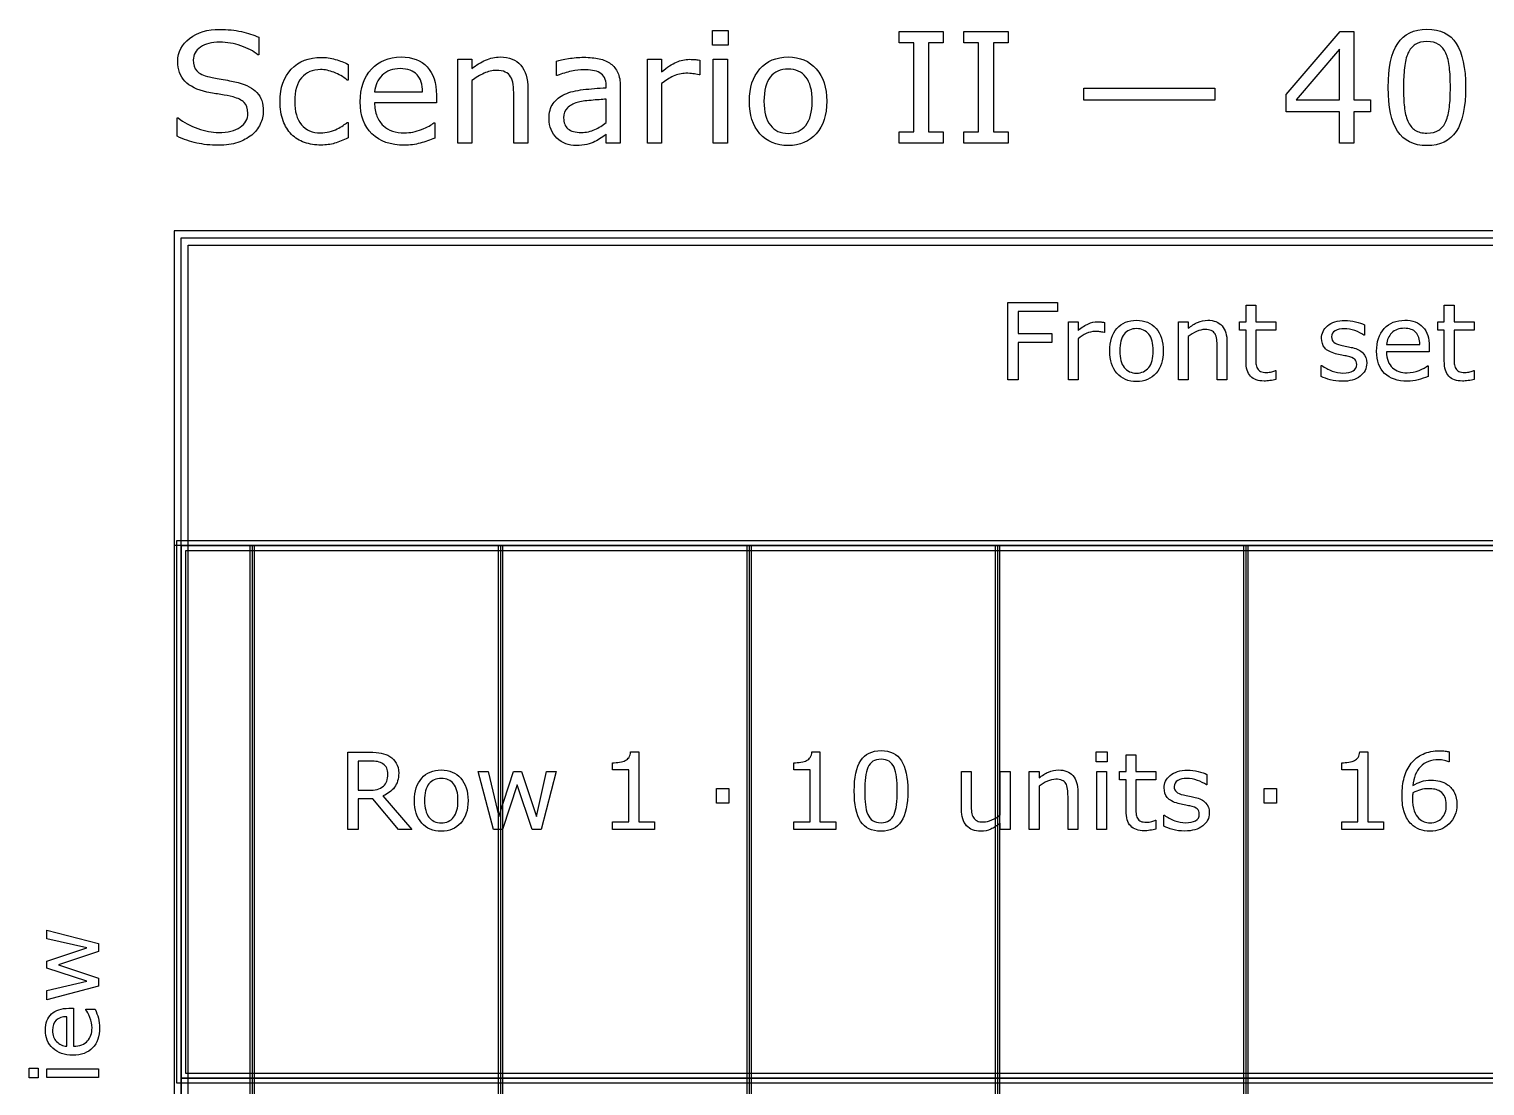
# Model space of a CAD drawing. Extents: x -13 to 750, y 12 to 2314.
# Drawn here: x 31.1 to 154.2, y 1646.2 to 1735.5 of the extents above; entities that cross this region are included whole.
import ezdxf

# ---------------------------------------------------------------- set-up
doc = ezdxf.new("R2010")
doc.units = 0
doc.layers.get('0').update_dxf_attribs({"linetype": 'CONTINUOUS'})

msp = doc.modelspace()

# ---------------------------------------------------------------- linework, layer by layer
at = {"color": 7}
for points in [[(90.244629, 1734.16734), (88.898926, 1734.16734), (88.898926, 1735.40514), (90.244629, 1735.40514)], [(108.41797, 1725.89), (104.68555, 1725.89), (104.68555, 1726.85484), (105.92334, 1726.85484), (105.92334, 1734.37682), (104.68555, 1734.37682), (104.68555, 1735.34166), (108.41797, 1735.34166), (108.41797, 1734.37682), (107.18018, 1734.37682), (107.18018, 1726.85484), (108.41797, 1726.85484)], [(113.88965, 1725.89), (110.15723, 1725.89), (110.15723, 1726.85484), (111.39502, 1726.85484), (111.39502, 1734.37682), (110.15723, 1734.37682), (110.15723, 1735.34166), (113.88965, 1735.34166), (113.88965, 1734.37682), (112.65186, 1734.37682), (112.65186, 1726.85484), (113.88965, 1726.85484)], [(144.53613, 1728.54967), (143.1333, 1728.54967), (143.1333, 1725.89), (141.91455, 1725.89), (141.91455, 1728.54967), (137.38867, 1728.54967), (137.38867, 1730.00963), (141.96533, 1735.34166), (143.1333, 1735.34166), (143.1333, 1729.56529), (144.53613, 1729.56529)], [(90.168457, 1725.89), (88.975098, 1725.89), (88.975098, 1732.98033), (90.168457, 1732.98033)], [(141.91455, 1729.56529), (141.91455, 1733.83092), (138.25195, 1729.56529)], [(131.3584, 1729.52086), (120.30078, 1729.52086), (120.30078, 1730.53648), (131.3584, 1730.53648)], [(152.57227, 1730.619), (152.57227, 1730.619)], [(97.341309, 1729.43199), (97.341309, 1729.43199)], [(98.572754, 1729.43199), (98.572754, 1729.43199)], [(50.939941, 1728.58775), (50.939941, 1728.58775)], [(150.90278, 1727.73717), (150.90278, 1727.73717)], [(79.929687, 1727.63563), (79.929687, 1727.63563)], [(43.400391, 1718.48961), (43.400391, 1266.2904), (268.59961, 1266.2904), (268.59961, 1718.48961)], [(44, 1717.89), (268, 1717.89), (268, 1691.89), (44, 1691.89)], [(44.599609, 1717.29039), (267.40039, 1717.29039), (267.40039, 1267.4896), (44.599609, 1267.4896)], [(118.06421, 1711.66002), (114.75513, 1711.66002), (114.75513, 1709.81432), (117.59839, 1709.81432), (117.59839, 1709.04088), (114.75513, 1709.04088), (114.75513, 1705.89), (113.88501, 1705.89), (113.88501, 1712.43346), (118.06421, 1712.43346)], [(126.16333, 1708.34215), (126.16333, 1708.34215)], [(127.01587, 1708.34215), (127.01587, 1708.34215)], [(144.20719, 1707.30499), (144.20719, 1707.30499)], [(43.599609, 1692.29039), (43.599609, 1646.48961), (268.40039, 1646.48961), (268.40039, 1692.29039)], [(43.400391, 1691.89), (43.400391, 1433.89), (44.599609, 1433.89), (44.599609, 1691.89)], [(44, 1691.89), (268, 1691.89), (268, 1646.89), (44, 1646.89)], [(44.400391, 1691.48961), (267.59961, 1691.48961), (267.59961, 1647.29039), (44.400391, 1647.29039)], [(49.800781, 1691.89), (49.800781, 1433.89), (50.199219, 1433.89), (50.199219, 1691.89)], [(70.800781, 1691.89), (70.800781, 1433.89), (71.199219, 1433.89), (71.199219, 1691.89)], [(91.800781, 1691.89), (91.800781, 1433.89), (92.199219, 1433.89), (92.199219, 1691.89)], [(112.80078, 1691.89), (112.80078, 1433.89), (113.19922, 1433.89), (113.19922, 1691.89)], [(133.80078, 1691.89), (133.80078, 1433.89), (134.19922, 1433.89), (134.19922, 1691.89)], [(122.26758, 1673.62047), (121.33594, 1673.62047), (121.33594, 1674.4774), (122.26758, 1674.4774)], [(61.473633, 1672.5921), (61.473633, 1672.5921)], [(75.703125, 1672.79869), (74.424316, 1667.89), (73.659668, 1667.89), (72.398437, 1671.67369), (71.145996, 1667.89), (70.385742, 1667.89), (69.09375, 1672.79869), (69.955078, 1672.79869), (70.855957, 1668.99742), (72.082031, 1672.79869), (72.763184, 1672.79869), (74.02002, 1668.99742), (74.872559, 1672.79869)], [(122.21484, 1667.89), (121.38867, 1667.89), (121.38867, 1672.79869), (122.21484, 1672.79869)], [(90.292969, 1670.13561), (89.242676, 1670.13561), (89.242676, 1671.37926), (90.292969, 1671.37926)], [(105.41895, 1671.16393), (105.41895, 1671.16393)], [(136.59814, 1670.13556), (135.54785, 1670.13556), (135.54785, 1671.37921), (136.59814, 1671.37921)], [(67.397461, 1670.34215), (67.397461, 1670.34215)], [(68.25, 1670.34215), (68.25, 1670.34215)], [(151.82963, 1670.01251), (151.82963, 1670.01251)], [(104.26317, 1669.16881), (104.26317, 1669.16881)], [(130.90283, 1669.30499), (130.90283, 1669.30499)], [(32.63672, 1659.397812), (37, 1658.261094), (37, 1657.581406), (33.63672, 1656.460312), (37, 1655.347031), (37, 1654.67125), (32.63672, 1653.522812), (32.63672, 1654.288437), (36.01562, 1655.089219), (32.63672, 1656.179062), (32.63672, 1656.784531), (36.01562, 1657.901719), (32.63672, 1658.659531)], [(31.90625, 1647.737656), (31.90625, 1646.909531), (31.14453, 1646.909531), (31.14453, 1647.737656)], [(37, 1647.690781), (37, 1646.956406), (32.63672, 1646.956406), (32.63672, 1647.690781)], [(44, 1646.89), (268, 1646.89), (268, 1620.89), (44, 1620.89)]]:
    msp.add_lwpolyline(points, close=True, dxfattribs=at)
for points in [[(50.559085, 1734.85289), (50.559085, 1733.36754), (50.470215, 1733.36754)], [(68.573729, 1731.18395), (68.573729, 1725.89), (67.38037, 1725.89), (67.38037, 1732.98033), (68.573729, 1732.98033), (68.573729, 1732.19322)], [(75.784668, 1731.61561), (75.721188, 1731.61561), (75.721188, 1732.82801)], [(84.607906, 1730.92368), (84.607906, 1725.89), (83.414547, 1725.89), (83.414547, 1732.98033), (84.607906, 1732.98033), (84.607906, 1731.93297)], [(87.838863, 1732.90423), (87.838867, 1731.67906)], [(58.106445, 1732.55504), (58.106445, 1731.22838), (58.042965, 1731.22838)], [(87.838867, 1731.67906), (87.775387, 1731.67906)], [(60.347168, 1730.22545), (64.409668, 1730.22545)], [(73.309081, 1730.49205), (73.309082, 1725.89)], [(79.929687, 1730.57457), (79.929687, 1730.75865)], [(81.116696, 1730.70154), (81.116699, 1725.89)], [(65.571289, 1729.31139), (60.347168, 1729.31139)], [(65.571292, 1729.95885), (65.571289, 1729.31139)], [(73.309082, 1725.89), (72.115723, 1725.89), (72.115723, 1729.92711)], [(79.929687, 1727.63561), (79.929687, 1729.60973)], [(43.652832, 1726.47398), (43.652832, 1728.0482), (43.741702, 1728.0482)], [(58.042965, 1727.64829), (58.106445, 1727.64829), (58.106445, 1726.33434)], [(65.368164, 1727.62291), (65.431644, 1727.62291), (65.431644, 1726.32164)], [(81.116699, 1725.89), (79.929687, 1725.89), (79.929687, 1726.64537)], [(134.00757, 1707.494), (134.00757, 1710.10436), (133.44946, 1710.10436), (133.44946, 1710.79869), (134.00757, 1710.79869), (134.00757, 1712.20934), (134.83374, 1712.20934), (134.83374, 1710.79869), (136.53882, 1710.79869), (136.53882, 1710.10436), (134.83374, 1710.10436), (134.83374, 1707.86754)], [(150.76831, 1707.494), (150.76831, 1710.10436), (150.21021, 1710.10436), (150.21021, 1710.79869), (150.76831, 1710.79869), (150.76831, 1712.20934), (151.59448, 1712.20934), (151.59448, 1710.79869), (153.29956, 1710.79869), (153.29956, 1710.10436), (151.59448, 1710.10436), (151.59448, 1707.86754)], [(119.81767, 1709.37486), (119.81767, 1705.89), (118.9915, 1705.89), (118.9915, 1710.79869), (119.81767, 1710.79869), (119.81767, 1710.07359)], [(122.05448, 1710.74599), (122.05444, 1709.89781)], [(129.1208, 1709.55506), (129.1208, 1705.89), (128.29463, 1705.89), (128.29463, 1710.79869), (129.1208, 1710.79869), (129.1208, 1710.25377)], [(144.01388, 1710.54817), (144.01388, 1709.66487), (143.96988, 1709.66487)], [(122.05444, 1709.89781), (122.01054, 1709.89781)], [(132.39917, 1705.89), (131.573, 1705.89), (131.573, 1708.68492)], [(132.39912, 1709.07604), (132.39917, 1705.89)], [(145.88159, 1708.89141), (148.69409, 1708.89141)], [(149.49829, 1708.2586), (145.88159, 1708.2586)], [(149.49825, 1708.70684), (149.49829, 1708.2586)], [(140.37085, 1706.18438), (140.37085, 1707.11163), (140.41475, 1707.11163)], [(149.35767, 1707.08966), (149.40157, 1707.08966), (149.40157, 1706.18878)], [(136.49489, 1706.67659), (136.53879, 1706.67659), (136.53882, 1705.9339)], [(153.25564, 1706.67659), (153.29954, 1706.67659), (153.29956, 1705.9339)], [(44, 1691.89), (44, 1433.89)], [(50, 1691.89), (50, 1433.89)], [(71, 1691.89), (71, 1433.89)], [(92, 1691.89), (92, 1433.89)], [(113, 1691.89), (113, 1433.89)], [(134, 1691.89), (134, 1433.89)], [(63.508301, 1667.89), (62.378906, 1667.89), (60.19043, 1670.49156), (58.964355, 1670.49156), (58.964355, 1667.89), (58.094238, 1667.89), (58.094238, 1674.43346), (59.926758, 1674.43346)], [(59.988281, 1673.68635), (58.964355, 1673.68635), (58.964355, 1671.21662), (59.843262, 1671.21662)], [(81.991699, 1674.45539), (82.672852, 1674.45539), (82.672852, 1668.55793), (84.008789, 1668.55793), (84.008789, 1667.89)], [(97.31543, 1674.45539), (97.996582, 1674.45539), (97.996582, 1668.55793), (99.33252, 1668.55793), (99.33252, 1667.89)], [(123.86719, 1669.494), (123.86719, 1672.10436), (123.30908, 1672.10436), (123.30908, 1672.79869), (123.86719, 1672.79869), (123.86719, 1674.20934), (124.69336, 1674.20934), (124.69336, 1672.79869), (126.39844, 1672.79869), (126.39844, 1672.10436), (124.69336, 1672.10436), (124.69336, 1669.86754)], [(143.62061, 1674.45539), (144.30176, 1674.45539), (144.30176, 1668.55793), (145.6377, 1668.55793), (145.6377, 1667.89)], [(151.19238, 1674.4554), (151.19238, 1673.61604), (151.14848, 1673.61604)], [(84.008789, 1667.89), (80.466797, 1667.89), (80.466797, 1668.55797), (81.829102, 1668.55797), (81.829102, 1672.94371), (80.466797, 1672.94371), (80.466797, 1673.54137)], [(99.33252, 1667.89), (95.790527, 1667.89), (95.790527, 1668.55797), (97.152832, 1668.55797), (97.152832, 1672.94371), (95.790527, 1672.94371), (95.790527, 1673.54137)], [(109.9541, 1669.61266), (109.9541, 1672.79869), (110.78027, 1672.79869), (110.78027, 1670.00377)], [(113.23246, 1669.13364), (113.23246, 1672.79868), (114.05863, 1672.79868), (114.05859, 1667.89)], [(116.51069, 1671.55506), (116.51069, 1667.89), (115.68452, 1667.89), (115.68452, 1672.79869), (116.51069, 1672.79869), (116.51069, 1672.25377)], [(130.70943, 1672.54817), (130.70943, 1671.66487), (130.66553, 1671.66487)], [(145.6377, 1667.89), (142.0957, 1667.89), (142.0957, 1668.55797), (143.45801, 1668.55797), (143.45801, 1672.94371), (142.0957, 1672.94371), (142.0957, 1673.54137)], [(61.047363, 1670.75084), (63.508301, 1667.89)], [(119.78906, 1667.89), (118.96289, 1667.89), (118.96289, 1670.68492)], [(119.78901, 1671.07604), (119.78906, 1667.89)], [(150.93788, 1669.97729), (150.9375, 1669.97736)], [(126.35451, 1668.67659), (126.39841, 1668.67659), (126.39844, 1667.9339)], [(127.06641, 1668.18438), (127.06641, 1669.11163), (127.11031, 1669.11163)], [(114.05859, 1667.89), (113.23242, 1667.89), (113.23242, 1668.43492)], [(34.49604, 1652.796248), (34.89453, 1652.79625)], [(34.89453, 1652.79625), (34.89453, 1649.581406)], [(35.93354, 1652.67125), (35.93354, 1652.71031), (36.73432, 1652.71031)], [(34.33203, 1649.581406), (34.33203, 1652.081406)]]:
    msp.add_lwpolyline(points, dxfattribs=at)
for points in [[(44.712894, 1734.75133), (45.381513, 1735.259143), (46.229983, 1735.51305), (47.258304, 1735.51305)], [(47.258304, 1735.51305), (47.922692, 1735.51305), (48.532067, 1735.449573), (49.086429, 1735.32262)], [(49.086429, 1735.32262), (49.640791, 1735.195667), (50.131676, 1735.03909), (50.559085, 1734.85289)], [(146.82764, 1734.32604), (147.356607, 1735.130073), (148.1818, 1735.53209), (149.30322, 1735.53209)], [(149.30322, 1735.53209), (150.437333, 1735.53209), (151.264647, 1735.123723), (151.78516, 1734.30699)], [(43.709964, 1732.80895), (43.709964, 1733.60029), (44.044274, 1734.24775), (44.712894, 1734.75133)], [(45.626953, 1734.00865), (45.220703, 1733.729357), (45.017578, 1733.369657), (45.017578, 1732.92955)], [(47.251953, 1734.4276), (46.579102, 1734.4276), (46.037435, 1734.28795), (45.626953, 1734.00865)], [(49.04834, 1734.12291), (48.464355, 1734.326037), (47.86556, 1734.4276), (47.251953, 1734.4276)], [(50.470215, 1733.36754), (50.110514, 1733.672227), (49.636556, 1733.924017), (49.04834, 1734.12291)], [(146.03418, 1730.60631), (146.03418, 1732.286323), (146.298667, 1733.526233), (146.82764, 1734.32604)], [(148.31299, 1734.23717), (148.05485, 1734.07213), (147.84961, 1733.822453), (147.69727, 1733.48814)], [(149.30322, 1734.48473), (148.905433, 1734.48473), (148.575357, 1734.40221), (148.31299, 1734.23717)], [(150.28711, 1734.23717), (150.033203, 1734.40221), (149.70524, 1734.48473), (149.30322, 1734.48473)], [(150.89648, 1733.50084), (150.748373, 1733.826687), (150.54525, 1734.07213), (150.28711, 1734.23717)], [(151.78516, 1734.30699), (152.3099, 1733.49449), (152.57227, 1732.26516), (152.57227, 1730.619)], [(44.312991, 1731.12682), (43.910973, 1731.55846), (43.709964, 1732.11917), (43.709964, 1732.80895)], [(45.017578, 1732.92955), (45.017578, 1732.535997), (45.119141, 1732.227077), (45.322266, 1732.00279)], [(53.307617, 1732.15514), (53.946614, 1732.815293), (54.788737, 1733.14537), (55.833984, 1733.14537)], [(55.833984, 1733.14537), (56.240234, 1733.14537), (56.638021, 1733.08824), (57.027344, 1732.97398)], [(57.027344, 1732.97398), (57.420899, 1732.859727), (57.780599, 1732.72008), (58.106445, 1732.55504)], [(60.080569, 1732.15514), (60.715335, 1732.836453), (61.548994, 1733.17711), (62.581546, 1733.17711)], [(62.581546, 1733.17711), (63.537926, 1733.17711), (64.274254, 1732.897813), (64.79053, 1732.33922)], [(68.573729, 1732.19322), (68.946125, 1732.50214), (69.331216, 1732.743353), (69.729003, 1732.91686)], [(69.729003, 1732.91686), (70.12679, 1733.09036), (70.535156, 1733.17711), (70.954101, 1733.17711)], [(70.954101, 1733.17711), (71.720051, 1733.17711), (72.304035, 1732.946477), (72.706054, 1732.48521)], [(75.721188, 1732.82801), (75.953935, 1732.891477), (76.290361, 1732.9613), (76.730466, 1733.03748)], [(76.730466, 1733.03748), (77.17057, 1733.113653), (77.604326, 1733.15174), (78.031735, 1733.15174)], [(78.031735, 1733.15174), (78.531084, 1733.15174), (78.964841, 1733.109423), (79.333005, 1733.02479)], [(79.333005, 1733.02479), (79.705401, 1732.944383), (80.027016, 1732.804733), (80.297849, 1732.60584)], [(84.607906, 1731.93297), (85.081865, 1732.31383), (85.498694, 1732.582547), (85.858394, 1732.73912)], [(85.858394, 1732.73912), (86.222327, 1732.899927), (86.592607, 1732.98033), (86.969234, 1732.98033)], [(86.969234, 1732.98033), (87.176591, 1732.98033), (87.326819, 1732.973997), (87.419918, 1732.96133)], [(87.419918, 1732.96133), (87.513017, 1732.952863), (87.652665, 1732.93383), (87.838863, 1732.90423)], [(92.910645, 1732.16783), (93.503092, 1732.840683), (94.300781, 1733.17711), (95.303711, 1733.17711)], [(95.303711, 1733.17711), (96.298177, 1733.17711), (97.091634, 1732.840683), (97.684082, 1732.16783)], [(147.69727, 1733.48814), (147.55339, 1733.174993), (147.453943, 1732.76663), (147.39893, 1732.26305)], [(151.20117, 1732.29479), (151.15037, 1732.768743), (151.048807, 1733.17076), (150.89648, 1733.50084)], [(45.322266, 1732.00279), (45.525391, 1731.77851), (45.882975, 1731.607123), (46.39502, 1731.48863)], [(46.39502, 1731.48863), (46.665853, 1731.429363), (47.050944, 1731.357423), (47.550293, 1731.27281)], [(52.355469, 1729.42564), (52.355469, 1730.585147), (52.672852, 1731.49498), (53.307617, 1732.15514)], [(54.177242, 1731.42516), (53.787919, 1730.97236), (53.593258, 1730.305853), (53.593258, 1729.42564)], [(55.783199, 1732.1107), (55.106116, 1732.1107), (54.570797, 1731.882187), (54.177242, 1731.42516)], [(56.913082, 1731.88219), (56.527991, 1732.03453), (56.151363, 1732.1107), (55.783199, 1732.1107)], [(58.042965, 1731.22838), (57.679032, 1731.511907), (57.302405, 1731.729843), (56.913082, 1731.88219)], [(59.134769, 1729.39391), (59.134769, 1730.55341), (59.450036, 1731.47382), (60.080569, 1732.15514)], [(60.988281, 1731.62828), (60.611654, 1731.251653), (60.397949, 1730.784043), (60.347168, 1730.22545)], [(62.518066, 1732.19322), (61.879069, 1732.19322), (61.36914, 1732.004907), (60.988281, 1731.62828)], [(63.933594, 1731.67906), (63.624675, 1732.021833), (63.152832, 1732.19322), (62.518066, 1732.19322)], [(64.409668, 1730.22545), (64.405468, 1730.85175), (64.246777, 1731.336287), (63.933594, 1731.67906)], [(64.79053, 1732.33922), (65.311038, 1731.780627), (65.571292, 1730.98717), (65.571292, 1729.95885)], [(69.595702, 1731.79967), (69.240233, 1731.638863), (68.899576, 1731.433623), (68.573729, 1731.18395)], [(70.617675, 1732.04088), (70.291828, 1732.04088), (69.951171, 1731.960477), (69.595702, 1731.79967)], [(71.392089, 1731.90758), (71.193196, 1731.996447), (70.935058, 1732.04088), (70.617675, 1732.04088)], [(71.84912, 1731.51402), (71.743326, 1731.69176), (71.590982, 1731.822947), (71.392089, 1731.90758)], [(72.058593, 1730.84117), (72.020506, 1731.12893), (71.950682, 1731.353213), (71.84912, 1731.51402)], [(72.706054, 1732.48521), (73.108072, 1732.02395), (73.309081, 1731.359563), (73.309081, 1730.49205)], [(76.978027, 1731.97107), (76.592936, 1731.89067), (76.19515, 1731.772183), (75.784668, 1731.61561)], [(78.025391, 1732.09803), (77.71224, 1732.09803), (77.363118, 1732.05571), (76.978027, 1731.97107)], [(78.768066, 1732.04723), (78.531087, 1732.081097), (78.283529, 1732.09803), (78.025391, 1732.09803)], [(79.377441, 1731.85045), (79.20817, 1731.947783), (79.005045, 1732.013377), (78.768066, 1732.04723)], [(79.783691, 1731.4315), (79.690592, 1731.60924), (79.555176, 1731.74889), (79.377441, 1731.85045)], [(79.929687, 1730.75865), (79.929687, 1731.029483), (79.881022, 1731.253767), (79.783691, 1731.4315)], [(80.297849, 1732.60584), (80.56445, 1732.41118), (80.767575, 1732.15939), (80.907224, 1731.85047)], [(80.907224, 1731.85047), (81.046872, 1731.54155), (81.116696, 1731.158573), (81.116696, 1730.70154)], [(85.598141, 1731.5521), (85.255367, 1731.391293), (84.925289, 1731.18182), (84.607906, 1730.92368)], [(86.664547, 1731.79966), (86.296383, 1731.79966), (85.940914, 1731.71714), (85.598141, 1731.5521)], [(87.254879, 1731.76796), (87.08984, 1731.789093), (86.893062, 1731.79966), (86.664547, 1731.79966)], [(87.775387, 1731.67906), (87.597652, 1731.721393), (87.42415, 1731.751027), (87.254879, 1731.76796)], [(92.02832, 1729.43199), (92.02832, 1730.587263), (92.322428, 1731.49921), (92.910645, 1732.16783)], [(93.792969, 1731.47594), (93.4375, 1731.0316), (93.259766, 1730.350283), (93.259766, 1729.43199)], [(95.303711, 1732.14879), (94.65625, 1732.14879), (94.15267, 1731.924507), (93.792969, 1731.47594)], [(96.801758, 1731.47594), (96.442057, 1731.924507), (95.942708, 1732.14879), (95.303711, 1732.14879)], [(97.341309, 1729.43199), (97.341309, 1730.350283), (97.161459, 1731.0316), (96.801758, 1731.47594)], [(97.684082, 1732.16783), (98.27653, 1731.49921), (98.572754, 1730.587263), (98.572754, 1729.43199)], [(147.39893, 1732.26305), (147.34813, 1731.75947), (147.32273, 1731.207223), (147.32273, 1730.60631)], [(151.28367, 1730.619), (151.28367, 1731.262233), (151.25617, 1731.82083), (151.20117, 1732.29479)], [(46.179202, 1730.2191), (45.341311, 1730.396833), (44.719241, 1730.699407), (44.312991, 1731.12682)], [(47.353519, 1730.00963), (46.985355, 1730.06463), (46.593916, 1730.134453), (46.179202, 1730.2191)], [(47.550293, 1731.27281), (48.049642, 1731.188177), (48.472819, 1731.101427), (48.819824, 1731.01256)], [(48.819824, 1731.01256), (49.522298, 1730.82636), (50.051269, 1730.544947), (50.406738, 1730.16832)], [(50.406738, 1730.16832), (50.762207, 1729.791693), (50.939941, 1729.264837), (50.939941, 1728.58775)], [(72.115723, 1729.92711), (72.115723, 1730.252957), (72.09668, 1730.557643), (72.058593, 1730.84117)], [(76.425781, 1730.03502), (76.857422, 1730.225447), (77.375814, 1730.354517), (77.980957, 1730.42223)], [(77.980957, 1730.42223), (78.5861, 1730.489937), (79.235677, 1730.540717), (79.929687, 1730.57457)], [(146.81494, 1726.89928), (146.294433, 1727.703313), (146.03418, 1728.93899), (146.03418, 1730.60631)], [(147.32273, 1730.60631), (147.32273, 1729.94615), (147.345997, 1729.393903), (147.39253, 1728.94957)], [(151.20117, 1728.94322), (151.25617, 1729.408713), (151.28367, 1729.967307), (151.28367, 1730.619)], [(152.57227, 1730.619), (152.57227, 1728.92206), (152.305667, 1727.675803), (151.77246, 1726.88023)], [(48.388187, 1729.80016), (48.070804, 1729.884793), (47.725914, 1729.954617), (47.353519, 1730.00963)], [(49.321292, 1729.33678), (49.118167, 1729.535673), (48.807132, 1729.690133), (48.388187, 1729.80016)], [(49.632327, 1728.41002), (49.632327, 1728.828967), (49.528649, 1729.137887), (49.321292, 1729.33678)], [(52.609375, 1727.7943), (52.440104, 1728.259793), (52.355469, 1728.803573), (52.355469, 1729.42564)], [(53.593258, 1729.42564), (53.593258, 1728.570827), (53.783688, 1727.912787), (54.164547, 1727.45152)], [(60.125003, 1726.67711), (59.464847, 1727.31611), (59.134769, 1728.22171), (59.134769, 1729.39391)], [(60.347168, 1729.31139), (60.347168, 1728.875517), (60.41276, 1728.494657), (60.543945, 1728.16881)], [(75.092773, 1727.94664), (75.092773, 1728.484073), (75.207031, 1728.91783), (75.435547, 1729.24791)], [(75.435547, 1729.24791), (75.668294, 1729.582223), (75.998372, 1729.844593), (76.425781, 1730.03502)], [(77.473145, 1729.33045), (77.130371, 1729.233117), (76.85319, 1729.080773), (76.641602, 1728.87342)], [(78.641113, 1729.51453), (78.150228, 1729.472197), (77.760905, 1729.410837), (77.473145, 1729.33045)], [(79.929687, 1729.60973), (79.565755, 1729.588597), (79.13623, 1729.556863), (78.641113, 1729.51453)], [(92.910645, 1726.69615), (92.322428, 1727.36477), (92.02832, 1728.276717), (92.02832, 1729.43199)], [(93.259766, 1729.43199), (93.259766, 1728.543317), (93.439616, 1727.86835), (93.799316, 1727.40709)], [(96.79541, 1727.40074), (97.159343, 1727.857773), (97.341309, 1728.534857), (97.341309, 1729.43199)], [(98.572754, 1729.43199), (98.572754, 1728.276717), (98.27653, 1727.36477), (97.684082, 1726.69615)], [(147.39253, 1728.94957), (147.439063, 1728.505237), (147.53851, 1728.10745), (147.69087, 1727.75621)], [(150.90283, 1727.73717), (151.050943, 1728.079943), (151.15039, 1728.48196), (151.20117, 1728.94322)], [(43.741702, 1728.0482), (44.219892, 1727.650413), (44.772138, 1727.34361), (45.39844, 1727.12779)], [(48.978519, 1727.24205), (49.414391, 1727.534043), (49.632327, 1727.923367), (49.632327, 1728.41002)], [(50.939941, 1728.58775), (50.939941, 1728.21959), (50.85319, 1727.85566), (50.679687, 1727.49596)], [(53.32666, 1726.63902), (53.017741, 1726.943707), (52.778646, 1727.3288), (52.609375, 1727.7943)], [(60.543945, 1728.16881), (60.67513, 1727.847197), (60.854981, 1727.58271), (61.083496, 1727.37535)], [(75.759277, 1726.32799), (75.314941, 1726.751163), (75.092773, 1727.290713), (75.092773, 1727.94664)], [(76.641602, 1728.87342), (76.430013, 1728.670293), (76.324219, 1728.38888), (76.324219, 1728.02918)], [(76.324219, 1728.02918), (76.324219, 1727.622933), (76.44694, 1727.31613), (76.692383, 1727.10877)], [(147.69087, 1727.75621), (147.830517, 1727.42613), (148.027293, 1727.17434), (148.2812, 1727.00084)], [(150.29341, 1726.98814), (150.555777, 1727.15318), (150.7589, 1727.402857), (150.90278, 1727.73717)], [(45.30957, 1725.90904), (44.767903, 1726.035993), (44.215657, 1726.224307), (43.652832, 1726.47398)], [(45.39844, 1727.12779), (46.024743, 1726.91197), (46.612959, 1726.80406), (47.163089, 1726.80406)], [(47.163089, 1726.80406), (47.941735, 1726.80406), (48.546878, 1726.950057), (48.978519, 1727.24205)], [(49.962402, 1726.58189), (49.623861, 1726.311057), (49.22819, 1726.09947), (48.775391, 1725.94713)], [(50.679687, 1727.49596), (50.510416, 1727.13626), (50.271321, 1726.83157), (49.962402, 1726.58189)], [(54.424805, 1725.95348), (53.997396, 1726.10582), (53.631347, 1726.334333), (53.32666, 1726.63902)], [(54.164547, 1727.45152), (54.549638, 1726.994493), (55.089188, 1726.76598), (55.783199, 1726.76598)], [(55.783199, 1726.76598), (56.02441, 1726.76598), (56.269853, 1726.797713), (56.519527, 1726.86118)], [(56.519527, 1726.86118), (56.769202, 1726.924647), (56.993486, 1727.007167), (57.192379, 1727.10874)], [(57.192379, 1727.10874), (57.365882, 1727.197607), (57.528805, 1727.290707), (57.681148, 1727.38804)], [(57.681148, 1727.38804), (57.833492, 1727.4896), (57.954098, 1727.57635), (58.042965, 1727.64829)], [(62.879886, 1725.72496), (61.703453, 1725.72496), (60.785159, 1726.042343), (60.125003, 1726.67711)], [(61.083496, 1727.37535), (61.303548, 1727.172223), (61.563802, 1727.01988), (61.864258, 1726.91832)], [(61.864258, 1726.91832), (62.168945, 1726.81676), (62.503255, 1726.76598), (62.867187, 1726.76598)], [(62.867187, 1726.76598), (63.349609, 1726.76598), (63.834147, 1726.861193), (64.320801, 1727.05162)], [(64.320801, 1727.05162), (64.811686, 1727.24628), (65.160807, 1727.43671), (65.368164, 1727.62291)], [(76.692383, 1727.10877), (76.937826, 1726.905643), (77.312337, 1726.80408), (77.815918, 1726.80408)], [(77.815918, 1726.80408), (78.234863, 1726.80408), (78.617839, 1726.884483), (78.964844, 1727.04529)], [(78.964844, 1727.04529), (79.311849, 1727.21033), (79.633464, 1727.40711), (79.929687, 1727.63563)], [(79.929687, 1726.64537), (79.823893, 1726.57343), (79.680013, 1726.471867), (79.498047, 1726.34068)], [(95.303711, 1725.69322), (94.300781, 1725.69322), (93.503092, 1726.02753), (92.910645, 1726.69615)], [(93.799316, 1727.40709), (94.159017, 1726.950057), (94.660482, 1726.72154), (95.303711, 1726.72154)], [(95.303711, 1726.72154), (95.938476, 1726.72154), (96.435709, 1726.94794), (96.79541, 1727.40074)], [(97.684082, 1726.69615), (97.091634, 1726.02753), (96.298177, 1725.69322), (95.303711, 1725.69322)], [(149.30322, 1725.69322), (148.169107, 1725.69322), (147.33968, 1726.09524), (146.81494, 1726.89928)], [(148.2812, 1727.00084), (148.53934, 1726.82734), (148.879997, 1726.74059), (149.30317, 1726.74059)], [(149.30317, 1726.74059), (149.700957, 1726.74059), (150.031037, 1726.823107), (150.29341, 1726.98814)], [(151.77246, 1726.88023), (151.243487, 1726.08889), (150.420407, 1725.69322), (149.30322, 1725.69322)], [(47.150391, 1725.71861), (46.469076, 1725.71861), (45.855469, 1725.782087), (45.30957, 1725.90904)], [(48.775391, 1725.94713), (48.326823, 1725.794783), (47.785156, 1725.71861), (47.150391, 1725.71861)], [(55.833984, 1725.73131), (55.32194, 1725.73131), (54.852214, 1725.805367), (54.424805, 1725.95348)], [(56.970215, 1725.89), (56.614746, 1725.784207), (56.236003, 1725.73131), (55.833984, 1725.73131)], [(58.106445, 1726.33434), (57.708659, 1726.143907), (57.329916, 1725.995793), (56.970215, 1725.89)], [(64.200198, 1725.89635), (63.781253, 1725.78209), (63.341149, 1725.72496), (62.879886, 1725.72496)], [(65.431644, 1726.32164), (65.029625, 1726.152367), (64.619143, 1726.010603), (64.200198, 1725.89635)], [(77.384277, 1725.69322), (76.74528, 1725.69322), (76.203613, 1725.90481), (75.759277, 1726.32799)], [(78.291992, 1725.79479), (78.033854, 1725.727077), (77.731282, 1725.69322), (77.384277, 1725.69322)], [(78.977539, 1726.036), (78.778646, 1725.938667), (78.55013, 1725.858263), (78.291992, 1725.79479)], [(79.498047, 1726.34068), (79.320312, 1726.213727), (79.14681, 1726.112167), (78.977539, 1726.036)], [(119.81767, 1710.07359), (120.14579, 1710.337263), (120.434363, 1710.5233), (120.68339, 1710.6317)], [(120.68339, 1710.6317), (120.935343, 1710.743027), (121.19169, 1710.79869), (121.45243, 1710.79869)], [(121.45243, 1710.79869), (121.595983, 1710.79869), (121.699987, 1710.79429), (121.76444, 1710.78549)], [(121.76444, 1710.78549), (121.828907, 1710.77949), (121.925587, 1710.766323), (122.05448, 1710.74599)], [(123.09595, 1710.23619), (123.506103, 1710.70201), (124.05835, 1710.93492), (124.75269, 1710.93492)], [(124.75269, 1710.93492), (125.441163, 1710.93492), (125.990477, 1710.70201), (126.40063, 1710.23619)], [(129.1208, 1710.25377), (129.378613, 1710.467637), (129.645213, 1710.63463), (129.9206, 1710.75475)], [(129.9206, 1710.75475), (130.195993, 1710.874863), (130.47871, 1710.93492), (130.76875, 1710.93492)], [(130.76875, 1710.93492), (131.299023, 1710.93492), (131.70332, 1710.775253), (131.98164, 1710.45592)], [(140.51583, 1709.99007), (140.60079, 1710.168777), (140.72823, 1710.328443), (140.89815, 1710.46907)], [(140.89815, 1710.46907), (141.062217, 1710.606763), (141.270227, 1710.715163), (141.52218, 1710.79427)], [(141.52218, 1710.79427), (141.77706, 1710.876297), (142.06124, 1710.91731), (142.37472, 1710.91731)], [(142.37472, 1710.91731), (142.667687, 1710.91731), (142.963583, 1710.88069), (143.26241, 1710.80745)], [(143.26241, 1710.80745), (143.56417, 1710.737137), (143.81466, 1710.65071), (144.01388, 1710.54817)], [(145.69698, 1710.22735), (146.136433, 1710.69903), (146.713583, 1710.93487), (147.42843, 1710.93487)], [(147.42843, 1710.93487), (148.090537, 1710.93487), (148.6003, 1710.74151), (148.95772, 1710.35479)], [(120.50321, 1709.80992), (120.26591, 1709.698593), (120.037397, 1709.553573), (119.81767, 1709.37486)], [(121.2415, 1709.98131), (120.986613, 1709.98131), (120.740517, 1709.92418), (120.50321, 1709.80992)], [(121.65019, 1709.95931), (121.53593, 1709.973977), (121.3997, 1709.98131), (121.2415, 1709.98131)], [(122.01054, 1709.89781), (121.887493, 1709.927077), (121.767377, 1709.947577), (121.65019, 1709.95931)], [(122.48511, 1708.34215), (122.48511, 1709.141957), (122.688723, 1709.773303), (123.09595, 1710.23619)], [(123.70679, 1709.75719), (123.460697, 1709.44957), (123.33765, 1708.97789), (123.33765, 1708.34215)], [(124.75269, 1710.22301), (124.304443, 1710.22301), (123.95581, 1710.067737), (123.70679, 1709.75719)], [(125.78979, 1709.75719), (125.54077, 1710.067737), (125.19507, 1710.22301), (124.75269, 1710.22301)], [(126.16333, 1708.34215), (126.16333, 1708.97789), (126.038817, 1709.44957), (125.78979, 1709.75719)], [(126.40063, 1710.23619), (126.81079, 1709.773303), (127.01587, 1709.141957), (127.01587, 1708.34215)], [(129.82832, 1709.98133), (129.582227, 1709.870003), (129.346387, 1709.727913), (129.1208, 1709.55506)], [(130.53584, 1710.14832), (130.310253, 1710.14832), (130.074413, 1710.092657), (129.82832, 1709.98133)], [(131.07197, 1710.05602), (130.934277, 1710.117553), (130.755567, 1710.14832), (130.53584, 1710.14832)], [(131.38838, 1709.78355), (131.315133, 1709.906603), (131.209663, 1709.997427), (131.07197, 1710.05602)], [(131.5334, 1709.31773), (131.507067, 1709.51695), (131.458727, 1709.672223), (131.38838, 1709.78355)], [(131.573, 1708.68492), (131.573, 1708.910507), (131.5598, 1709.121443), (131.5334, 1709.31773)], [(131.98164, 1710.45592), (132.25996, 1710.13658), (132.39912, 1709.67662), (132.39912, 1709.07604)], [(140.39278, 1709.41878), (140.39278, 1709.620927), (140.433797, 1709.811357), (140.51583, 1709.99007)], [(140.66085, 1708.6014), (140.482137, 1708.824053), (140.39278, 1709.096513), (140.39278, 1709.41878)], [(141.54849, 1710.0428), (141.340483, 1709.928547), (141.23648, 1709.75716), (141.23648, 1709.52864)], [(141.23648, 1709.52864), (141.23648, 1709.326493), (141.29947, 1709.17415), (141.42545, 1709.07161)], [(142.31314, 1710.21858), (142.011387, 1710.21858), (141.756503, 1710.159987), (141.54849, 1710.0428)], [(143.20084, 1710.05599), (142.89908, 1710.164383), (142.60318, 1710.21858), (142.31314, 1710.21858)], [(143.96988, 1709.66487), (143.75894, 1709.820143), (143.502593, 1709.950517), (143.20084, 1710.05599)], [(145.0422, 1708.31573), (145.0422, 1709.118463), (145.26046, 1709.75567), (145.69698, 1710.22735)], [(146.32544, 1709.86261), (146.0647, 1709.601863), (145.91675, 1709.27813), (145.88159, 1708.89141)], [(147.38452, 1710.25372), (146.94214, 1710.25372), (146.589113, 1710.12335), (146.32544, 1709.86261)], [(148.3645, 1709.89776), (148.150633, 1710.135067), (147.823973, 1710.25372), (147.38452, 1710.25372)], [(148.69409, 1708.89141), (148.691423, 1709.32501), (148.58156, 1709.66046), (148.3645, 1709.89776)], [(148.95772, 1710.35479), (149.318073, 1709.968077), (149.49825, 1709.41876), (149.49825, 1708.70684)], [(123.09595, 1706.44811), (122.688723, 1706.910997), (122.48511, 1707.542343), (122.48511, 1708.34215)], [(123.33765, 1708.34215), (123.33765, 1707.726917), (123.46216, 1707.25963), (123.71118, 1706.94029)], [(125.7854, 1706.9359), (126.037353, 1707.252307), (126.16333, 1707.721057), (126.16333, 1708.34215)], [(127.01587, 1708.34215), (127.01587, 1707.542343), (126.81079, 1706.910997), (126.40063, 1706.44811)], [(141.57931, 1708.10042), (141.148643, 1708.21468), (140.84249, 1708.381673), (140.66085, 1708.6014)], [(141.42545, 1709.07161), (141.548497, 1708.96907), (141.747713, 1708.885573), (142.0231, 1708.82112)], [(142.09347, 1707.98616), (141.90597, 1708.021293), (141.734583, 1708.05938), (141.57931, 1708.10042)], [(142.0231, 1708.82112), (142.175447, 1708.785987), (142.34537, 1708.75083), (142.53287, 1708.71565)], [(142.53287, 1708.71565), (142.723297, 1708.680517), (142.8815, 1708.648283), (143.00748, 1708.61895)], [(143.00748, 1708.61895), (143.391267, 1708.531063), (143.687163, 1708.380187), (143.89517, 1708.16632)], [(143.89517, 1708.16632), (144.103183, 1707.94952), (144.20719, 1707.66241), (144.20719, 1707.30499)], [(145.72774, 1706.43487), (145.270713, 1706.877257), (145.0422, 1707.50421), (145.0422, 1708.31573)], [(145.88159, 1708.2586), (145.88159, 1707.956847), (145.927, 1707.693177), (146.01782, 1707.46759)], [(123.71118, 1706.94029), (123.960207, 1706.623883), (124.307377, 1706.46568), (124.75269, 1706.46568)], [(124.75269, 1706.46568), (125.192143, 1706.46568), (125.53638, 1706.62242), (125.7854, 1706.9359)], [(134.39868, 1706.19762), (134.13794, 1706.467147), (134.00757, 1706.899273), (134.00757, 1707.494)], [(134.83374, 1707.86754), (134.83374, 1707.609727), (134.839607, 1707.407577), (134.85134, 1707.26109)], [(134.85134, 1707.26109), (134.863073, 1707.117537), (134.90409, 1706.982773), (134.97439, 1706.8568)], [(134.97439, 1706.8568), (135.038857, 1706.739613), (135.126747, 1706.653187), (135.23806, 1706.59752)], [(140.41475, 1707.11163), (140.675497, 1706.915343), (140.965537, 1706.758603), (141.28487, 1706.64141)], [(142.55489, 1707.89386), (142.437703, 1707.920193), (142.283897, 1707.95096), (142.09347, 1707.98616)], [(143.19649, 1707.63897), (143.085163, 1707.738583), (142.871297, 1707.823547), (142.55489, 1707.89386)], [(143.05587, 1706.64581), (143.26095, 1706.762997), (143.36349, 1706.947567), (143.36349, 1707.19952)], [(143.36349, 1707.19952), (143.36349, 1707.39288), (143.307823, 1707.539363), (143.19649, 1707.63897)], [(144.20728, 1707.30499), (144.20728, 1706.85675), (144.021243, 1706.489073), (143.64917, 1706.20196)], [(146.01782, 1707.46759), (146.10864, 1707.24493), (146.233153, 1707.061823), (146.39136, 1706.91827)], [(146.39136, 1706.91827), (146.5437, 1706.777643), (146.723873, 1706.672173), (146.93188, 1706.60186)], [(148.63257, 1706.69415), (148.97241, 1706.828917), (149.21411, 1706.960753), (149.35767, 1707.08966)], [(151.15942, 1706.19762), (150.89868, 1706.467147), (150.76831, 1706.899273), (150.76831, 1707.494)], [(151.59448, 1707.86754), (151.59448, 1707.609727), (151.600347, 1707.407577), (151.61208, 1707.26109)], [(151.61208, 1707.26109), (151.623813, 1707.117537), (151.66483, 1706.982773), (151.73513, 1706.8568)], [(151.73513, 1706.8568), (151.799597, 1706.739613), (151.887487, 1706.653187), (151.9988, 1706.59752)], [(124.75269, 1705.75377), (124.05835, 1705.75377), (123.506103, 1705.985217), (123.09595, 1706.44811)], [(126.40063, 1706.44811), (125.990477, 1705.985217), (125.441163, 1705.75377), (124.75269, 1705.75377)], [(135.54126, 1705.79332), (135.04028, 1705.79332), (134.65942, 1705.928087), (134.39868, 1706.19762)], [(135.23806, 1706.59752), (135.352313, 1706.544787), (135.525163, 1706.51842), (135.75661, 1706.51842)], [(136.02905, 1705.83282), (135.84741, 1705.806487), (135.684813, 1705.79332), (135.54126, 1705.79332)], [(135.75661, 1706.51842), (135.891377, 1706.51842), (136.032003, 1706.537453), (136.17849, 1706.57552)], [(136.53882, 1705.9339), (136.383547, 1705.8929), (136.213623, 1705.859207), (136.02905, 1705.83282)], [(136.17849, 1706.57552), (136.32497, 1706.61652), (136.430437, 1706.65021), (136.49489, 1706.67659)], [(141.1311, 1705.89874), (140.829347, 1705.986633), (140.57593, 1706.081847), (140.37085, 1706.18438)], [(142.13306, 1705.7713), (141.769773, 1705.7713), (141.435787, 1705.81378), (141.1311, 1705.89874)], [(141.28487, 1706.64141), (141.60421, 1706.527157), (141.910363, 1706.47003), (142.20333, 1706.47003)], [(143.64917, 1706.20196), (143.28003, 1705.914853), (142.77466, 1705.7713), (142.13306, 1705.7713)], [(142.20333, 1706.47003), (142.56661, 1706.47003), (142.85079, 1706.528623), (143.05587, 1706.64581)], [(147.63497, 1705.77569), (146.820517, 1705.77569), (146.184773, 1705.995417), (145.72774, 1706.43487)], [(146.93188, 1706.60186), (147.14282, 1706.531553), (147.374267, 1706.4964), (147.62622, 1706.4964)], [(147.62622, 1706.4964), (147.960207, 1706.4964), (148.295657, 1706.562317), (148.63257, 1706.69415)], [(148.54903, 1705.89434), (148.25899, 1705.81524), (147.954303, 1705.77569), (147.63497, 1705.77569)], [(149.40157, 1706.18878), (149.12325, 1706.071593), (148.83907, 1705.973447), (148.54903, 1705.89434)], [(152.302, 1705.79332), (151.801027, 1705.79332), (151.420167, 1705.928087), (151.15942, 1706.19762)], [(151.9988, 1706.59752), (152.11306, 1706.544787), (152.28591, 1706.51842), (152.51735, 1706.51842)], [(152.78979, 1705.83282), (152.60815, 1705.806487), (152.445553, 1705.79332), (152.302, 1705.79332)], [(152.51735, 1706.51842), (152.652117, 1706.51842), (152.792743, 1706.537453), (152.93923, 1706.57552)], [(153.29956, 1705.9339), (153.144287, 1705.8929), (152.974363, 1705.859207), (152.78979, 1705.83282)], [(152.93923, 1706.57552), (153.085717, 1706.61652), (153.191187, 1706.65021), (153.25564, 1706.67659)], [(59.926758, 1674.43346), (60.322266, 1674.43346), (60.651856, 1674.407093), (60.915527, 1674.35436)], [(60.599121, 1673.63365), (60.42627, 1673.668783), (60.222656, 1673.68635), (59.988281, 1673.68635)], [(61.047363, 1673.45787), (60.921386, 1673.54283), (60.771972, 1673.601423), (60.599121, 1673.63365)], [(60.915527, 1674.35436), (61.179199, 1674.30456), (61.416504, 1674.213737), (61.627441, 1674.08189)], [(61.627441, 1674.08189), (61.864746, 1673.932477), (62.049316, 1673.743513), (62.181152, 1673.515)], [(80.466797, 1673.54137), (80.651367, 1673.54137), (80.849121, 1673.556003), (81.060059, 1673.58527)], [(81.060059, 1673.58527), (81.270996, 1673.61747), (81.430664, 1673.66288), (81.539062, 1673.7215)], [(81.539062, 1673.7215), (81.673828, 1673.794747), (81.779297, 1673.887033), (81.855469, 1673.99836)], [(81.855469, 1673.99836), (81.93457, 1674.11262), (81.97998, 1674.264963), (81.991699, 1674.45539)], [(95.790527, 1673.54137), (95.975098, 1673.54137), (96.172852, 1673.556003), (96.383789, 1673.58527)], [(96.383789, 1673.58527), (96.594726, 1673.61747), (96.754394, 1673.66288), (96.862793, 1673.7215)], [(96.862793, 1673.7215), (96.997558, 1673.794747), (97.103027, 1673.887033), (97.179199, 1673.99836)], [(97.179199, 1673.99836), (97.258301, 1674.11262), (97.303711, 1674.264963), (97.31543, 1674.45539)], [(100.89258, 1671.15514), (100.89258, 1672.318227), (101.075683, 1673.176623), (101.44189, 1673.73033)], [(101.44189, 1673.73033), (101.808103, 1674.28697), (102.379393, 1674.56529), (103.15576, 1674.56529)], [(102.47021, 1673.66881), (102.291503, 1673.55455), (102.149417, 1673.381697), (102.04395, 1673.15025)], [(103.15576, 1673.8402), (102.880373, 1673.8402), (102.651857, 1673.78307), (102.47021, 1673.66881)], [(103.15576, 1674.56529), (103.94092, 1674.56529), (104.513673, 1674.282577), (104.87402, 1673.71715)], [(103.83691, 1673.66881), (103.66113, 1673.78307), (103.43408, 1673.8402), (103.15576, 1673.8402)], [(104.25879, 1673.15904), (104.15625, 1673.384627), (104.015623, 1673.55455), (103.83691, 1673.66881)], [(104.87402, 1673.71715), (105.237307, 1673.15465), (105.41895, 1672.303577), (105.41895, 1671.16393)], [(142.0957, 1673.54137), (142.280273, 1673.54137), (142.478027, 1673.556003), (142.68896, 1673.58527)], [(142.68896, 1673.58527), (142.8999, 1673.61747), (143.05957, 1673.66288), (143.16797, 1673.7215)], [(143.16797, 1673.7215), (143.302737, 1673.794747), (143.408203, 1673.887033), (143.48437, 1673.99836)], [(143.48437, 1673.99836), (143.563477, 1674.11262), (143.60889, 1674.264963), (143.62061, 1674.45539)], [(147.97998, 1673.50182), (148.237793, 1673.832873), (148.570313, 1674.090683), (148.97754, 1674.27525)], [(150.26957, 1673.80059), (149.63969, 1673.80059), (149.13725, 1673.602837), (148.76225, 1673.20733)], [(148.97754, 1674.27525), (149.384767, 1674.46275), (149.859377, 1674.5565), (150.40137, 1674.5565)], [(150.77494, 1673.73909), (150.61088, 1673.78009), (150.442423, 1673.80059), (150.26957, 1673.80059)], [(150.40137, 1674.5565), (150.574217, 1674.5565), (150.719237, 1674.549167), (150.83643, 1674.5345)], [(151.14848, 1673.61604), (151.066447, 1673.659973), (150.941933, 1673.70099), (150.77494, 1673.73909)], [(150.83643, 1674.5345), (150.953617, 1674.519833), (151.072267, 1674.493467), (151.19238, 1674.4554)], [(61.372559, 1673.08873), (61.308106, 1673.235217), (61.199707, 1673.358263), (61.047363, 1673.45787)], [(61.473633, 1672.59215), (61.473633, 1672.77965), (61.439942, 1672.945177), (61.372559, 1673.08873)], [(61.376953, 1671.98126), (61.441406, 1672.142393), (61.473633, 1672.346007), (61.473633, 1672.5921)], [(62.383301, 1672.65367), (62.383301, 1672.18199), (62.264649, 1671.786483), (62.027344, 1671.46715)], [(62.181152, 1673.515), (62.315918, 1673.289413), (62.383301, 1673.002303), (62.383301, 1672.65367)], [(64.330078, 1672.23619), (64.740234, 1672.70201), (65.29248, 1672.93492), (65.986816, 1672.93492)], [(65.986816, 1672.93492), (66.675293, 1672.93492), (67.224609, 1672.70201), (67.634766, 1672.23619)], [(102.04395, 1673.15025), (101.944337, 1672.933457), (101.875487, 1672.650743), (101.8374, 1672.30211)], [(104.46973, 1672.32408), (104.434597, 1672.652207), (104.364283, 1672.930527), (104.25879, 1673.15904)], [(104.52683, 1671.16393), (104.52683, 1671.609237), (104.507797, 1671.995953), (104.46973, 1672.32408)], [(116.51069, 1672.25377), (116.768503, 1672.467637), (117.035107, 1672.63463), (117.3105, 1672.75475)], [(117.3105, 1672.75475), (117.585887, 1672.874863), (117.8686, 1672.93492), (118.15864, 1672.93492)], [(118.15864, 1672.93492), (118.688913, 1672.93492), (119.09321, 1672.775253), (119.37153, 1672.45592)], [(119.37153, 1672.45592), (119.64985, 1672.13658), (119.78901, 1671.67662), (119.78901, 1671.07604)], [(127.21139, 1671.99007), (127.29635, 1672.168777), (127.42379, 1672.328443), (127.59371, 1672.46907)], [(127.59371, 1672.46907), (127.75777, 1672.606763), (127.965777, 1672.715163), (128.21773, 1672.79427)], [(128.21773, 1672.79427), (128.472617, 1672.876297), (128.756797, 1672.91731), (129.07027, 1672.91731)], [(129.07027, 1672.91731), (129.363243, 1672.91731), (129.659143, 1672.88069), (129.95797, 1672.80745)], [(129.95797, 1672.80745), (130.259723, 1672.737137), (130.51021, 1672.65071), (130.70943, 1672.54817)], [(147.38232, 1672.3065), (147.5083, 1672.754747), (147.70752, 1673.153187), (147.97998, 1673.50182)], [(148.76225, 1673.20733), (148.38725, 1672.814757), (148.168987, 1672.28302), (148.10746, 1671.61212)], [(59.843262, 1671.21662), (60.118653, 1671.21662), (60.358887, 1671.240053), (60.563965, 1671.28692)], [(60.563965, 1671.28692), (60.769043, 1671.33672), (60.943359, 1671.42754), (61.086914, 1671.55938)], [(62.027344, 1671.46715), (61.790039, 1671.150743), (61.463379, 1670.911973), (61.047363, 1670.75084)], [(61.086914, 1671.55938), (61.21875, 1671.682427), (61.31543, 1671.823053), (61.376953, 1671.98126)], [(63.719238, 1670.34215), (63.719238, 1671.141957), (63.922851, 1671.773303), (64.330078, 1672.23619)], [(64.940918, 1671.75719), (64.694824, 1671.44957), (64.571777, 1670.97789), (64.571777, 1670.34215)], [(65.986816, 1672.22301), (65.538574, 1672.22301), (65.189941, 1672.067737), (64.940918, 1671.75719)], [(67.023926, 1671.75719), (66.774903, 1672.067737), (66.429199, 1672.22301), (65.986816, 1672.22301)], [(67.397461, 1670.34215), (67.397461, 1670.97789), (67.272949, 1671.44957), (67.023926, 1671.75719)], [(67.634766, 1672.23619), (68.044922, 1671.773303), (68.25, 1671.141957), (68.25, 1670.34215)], [(101.43311, 1668.58873), (101.072757, 1669.14537), (100.89258, 1670.00084), (100.89258, 1671.15514)], [(101.8374, 1672.30211), (101.802267, 1671.953477), (101.7847, 1671.571153), (101.7847, 1671.15514)], [(101.7847, 1671.15514), (101.7847, 1670.698107), (101.8008, 1670.31578), (101.833, 1670.00816)], [(104.46973, 1670.00377), (104.507797, 1670.326037), (104.52683, 1670.712757), (104.52683, 1671.16393)], [(105.41895, 1671.16393), (105.41895, 1669.989123), (105.234377, 1669.12633), (104.86523, 1668.57555)], [(117.21821, 1671.98133), (116.972117, 1671.870003), (116.736277, 1671.727913), (116.51069, 1671.55506)], [(117.92573, 1672.14832), (117.700143, 1672.14832), (117.464303, 1672.092657), (117.21821, 1671.98133)], [(118.46186, 1672.05602), (118.324167, 1672.117553), (118.145457, 1672.14832), (117.92573, 1672.14832)], [(118.77827, 1671.78355), (118.70503, 1671.906603), (118.59956, 1671.997427), (118.46186, 1672.05602)], [(118.92329, 1671.31773), (118.896957, 1671.51695), (118.848617, 1671.672223), (118.77827, 1671.78355)], [(118.96289, 1670.68492), (118.96289, 1670.910507), (118.94969, 1671.121443), (118.92329, 1671.31773)], [(127.08834, 1671.41878), (127.08834, 1671.620927), (127.129357, 1671.811357), (127.21139, 1671.99007)], [(127.35641, 1670.6014), (127.177697, 1670.824053), (127.08834, 1671.096513), (127.08834, 1671.41878)], [(128.24414, 1672.0428), (128.036133, 1671.928547), (127.93213, 1671.75716), (127.93213, 1671.52864)], [(127.93213, 1671.52864), (127.93213, 1671.326493), (127.995117, 1671.17415), (128.12109, 1671.07161)], [(129.00879, 1672.21858), (128.70703, 1672.21858), (128.452147, 1672.159987), (128.24414, 1672.0428)], [(129.89648, 1672.05599), (129.594727, 1672.164383), (129.29883, 1672.21858), (129.00879, 1672.21858)], [(130.66553, 1671.66487), (130.45459, 1671.820143), (130.19824, 1671.950517), (129.89648, 1672.05599)], [(147.19775, 1670.76402), (147.19775, 1671.3441), (147.259273, 1671.85826), (147.38232, 1672.3065)], [(148.76221, 1671.26051), (148.548343, 1671.20191), (148.328617, 1671.111087), (148.10303, 1670.98804)], [(148.10746, 1671.61212), (148.353553, 1671.761533), (148.595253, 1671.874327), (148.83256, 1671.9505)], [(149.45654, 1671.34841), (149.20752, 1671.34841), (148.976077, 1671.31911), (148.76221, 1671.26051)], [(148.83256, 1671.9505), (149.072793, 1672.0296), (149.34965, 1672.06915), (149.66313, 1672.06915)], [(149.9707, 1671.30451), (149.80664, 1671.333777), (149.635253, 1671.34841), (149.45654, 1671.34841)], [(149.66313, 1672.06915), (149.94145, 1672.06915), (150.186077, 1672.042783), (150.39701, 1671.99005)], [(150.41895, 1671.11994), (150.284183, 1671.213693), (150.134767, 1671.275217), (149.9707, 1671.30451)], [(150.39701, 1671.99005), (150.610877, 1671.94025), (150.82914, 1671.83771), (151.0518, 1671.68243)], [(150.81445, 1670.65412), (150.73535, 1670.832833), (150.603517, 1670.988107), (150.41895, 1671.11994)], [(151.0518, 1671.68243), (151.309613, 1671.503717), (151.502973, 1671.27813), (151.63188, 1671.00567)], [(64.330078, 1668.44811), (63.922851, 1668.910997), (63.719238, 1669.542343), (63.719238, 1670.34215)], [(64.571777, 1670.34215), (64.571777, 1669.726917), (64.696289, 1669.25963), (64.945312, 1668.94029)], [(67.019531, 1668.9359), (67.271484, 1669.252307), (67.397461, 1669.721057), (67.397461, 1670.34215)], [(68.25, 1670.34215), (68.25, 1669.542343), (68.044922, 1668.910997), (67.634766, 1668.44811)], [(101.833, 1670.00816), (101.8652, 1669.700547), (101.934047, 1669.425157), (102.03954, 1669.18199)], [(104.26318, 1669.16881), (104.36572, 1669.406117), (104.43457, 1669.684437), (104.46973, 1670.00377)], [(110.78027, 1670.00377), (110.78027, 1669.754743), (110.792003, 1669.540877), (110.81547, 1669.36217)], [(124.69336, 1669.86754), (124.69336, 1669.609727), (124.699227, 1669.407577), (124.71096, 1669.26109)], [(128.27486, 1670.10042), (127.8442, 1670.21468), (127.53805, 1670.381673), (127.35641, 1670.6014)], [(128.12109, 1671.07161), (128.244137, 1670.96907), (128.443357, 1670.885573), (128.71875, 1670.82112)], [(128.78902, 1669.98616), (128.60152, 1670.021293), (128.430133, 1670.05938), (128.27486, 1670.10042)], [(128.71875, 1670.82112), (128.871097, 1670.785987), (129.04102, 1670.75083), (129.22852, 1670.71565)], [(129.25045, 1669.89386), (129.133263, 1669.920193), (128.979453, 1669.95096), (128.78902, 1669.98616)], [(129.22852, 1670.71565), (129.418947, 1670.680517), (129.577147, 1670.648283), (129.70312, 1670.61895)], [(129.89205, 1669.63897), (129.780723, 1669.738583), (129.566857, 1669.823547), (129.25045, 1669.89386)], [(129.70312, 1670.61895), (130.086913, 1670.531063), (130.382813, 1670.380187), (130.59082, 1670.16632)], [(130.59082, 1670.16632), (130.798827, 1669.94952), (130.90283, 1669.66241), (130.90283, 1669.30499)], [(147.3999, 1669.31383), (147.265133, 1669.715197), (147.19775, 1670.198593), (147.19775, 1670.76402)], [(148.08983, 1670.79908), (148.087163, 1670.74048), (148.08583, 1670.665773), (148.08583, 1670.57496)], [(148.08583, 1670.57496), (148.08583, 1670.112067), (148.132703, 1669.745857), (148.22645, 1669.47633)], [(148.10303, 1670.98804), (148.09703, 1670.923573), (148.09263, 1670.860587), (148.08983, 1670.79908)], [(150.57313, 1668.85669), (150.816297, 1669.11743), (150.93788, 1669.490963), (150.93788, 1669.97729)], [(150.9375, 1669.97736), (150.9375, 1670.24982), (150.896483, 1670.475407), (150.81445, 1670.65412)], [(151.82959, 1670.01256), (151.82959, 1669.34752), (151.609863, 1668.804063), (151.17041, 1668.38219)], [(151.63188, 1671.00567), (151.763713, 1670.73321), (151.82963, 1670.402157), (151.82963, 1670.01251)], [(64.945312, 1668.94029), (65.194336, 1668.623883), (65.541504, 1668.46568), (65.986816, 1668.46568)], [(65.986816, 1668.46568), (66.426269, 1668.46568), (66.770508, 1668.62242), (67.019531, 1668.9359)], [(102.03954, 1669.18199), (102.13622, 1668.953477), (102.27245, 1668.77916), (102.44823, 1668.65904)], [(102.44823, 1668.65904), (102.626943, 1668.538927), (102.862783, 1668.47887), (103.15575, 1668.47887)], [(103.15575, 1668.47887), (103.431143, 1668.47887), (103.65966, 1668.535997), (103.8413, 1668.65025)], [(103.8413, 1668.65025), (104.02294, 1668.76451), (104.163563, 1668.937363), (104.26317, 1669.16881)], [(110.38477, 1668.22398), (110.097657, 1668.540387), (109.9541, 1669.00328), (109.9541, 1669.61266)], [(110.81547, 1669.36217), (110.838937, 1669.18639), (110.88874, 1669.03551), (110.96488, 1668.90953)], [(110.96488, 1668.90953), (111.043987, 1668.780623), (111.146527, 1668.686873), (111.2725, 1668.62828)], [(111.2725, 1668.62828), (111.39848, 1668.56968), (111.581587, 1668.54038), (111.82182, 1668.54038)], [(111.82182, 1668.54038), (112.035687, 1668.54038), (112.268597, 1668.596043), (112.52055, 1668.70737)], [(112.52055, 1668.70737), (112.77543, 1668.818703), (113.012733, 1668.960793), (113.23246, 1669.13364)], [(124.2583, 1668.19762), (123.99756, 1668.467147), (123.86719, 1668.899273), (123.86719, 1669.494)], [(124.71096, 1669.26109), (124.722693, 1669.117537), (124.763707, 1668.982773), (124.834, 1668.8568)], [(124.834, 1668.8568), (124.898467, 1668.739613), (124.98636, 1668.653187), (125.09768, 1668.59752)], [(126.03811, 1668.57552), (126.18459, 1668.61652), (126.290057, 1668.65021), (126.35451, 1668.67659)], [(127.11031, 1669.11163), (127.37105, 1668.915343), (127.66109, 1668.758603), (127.98043, 1668.64141)], [(127.98043, 1668.64141), (128.299763, 1668.527157), (128.605917, 1668.47003), (128.89889, 1668.47003)], [(128.89889, 1668.47003), (129.26217, 1668.47003), (129.546347, 1668.528623), (129.75142, 1668.64581)], [(129.75142, 1668.64581), (129.9565, 1668.762997), (130.05904, 1668.947567), (130.05904, 1669.19952)], [(130.05904, 1669.19952), (130.05904, 1669.39288), (130.003377, 1669.539363), (129.89205, 1669.63897)], [(130.90283, 1669.30499), (130.90283, 1668.85675), (130.716797, 1668.489073), (130.34473, 1668.20196)], [(147.98437, 1668.34703), (147.732423, 1668.590197), (147.5376, 1668.912463), (147.3999, 1669.31383)], [(148.22645, 1669.47633), (148.32313, 1669.209723), (148.454967, 1668.998783), (148.62196, 1668.84351)], [(148.62196, 1668.84351), (148.756727, 1668.714603), (148.901747, 1668.61939), (149.05702, 1668.55787)], [(149.57118, 1668.46997), (149.995987, 1668.46997), (150.32997, 1668.598877), (150.57313, 1668.85669)], [(65.986816, 1667.75377), (65.29248, 1667.75377), (64.740234, 1667.985217), (64.330078, 1668.44811)], [(67.634766, 1668.44811), (67.224609, 1667.985217), (66.675293, 1667.75377), (65.986816, 1667.75377)], [(103.15576, 1667.75377), (102.370607, 1667.75377), (101.79639, 1668.03209), (101.43311, 1668.58873)], [(104.86523, 1668.57555), (104.499023, 1668.027697), (103.9292, 1667.75377), (103.15576, 1667.75377)], [(111.58887, 1667.75377), (111.073243, 1667.75377), (110.671877, 1667.910507), (110.38477, 1668.22398)], [(112.43262, 1667.92955), (112.177733, 1667.812363), (111.896483, 1667.75377), (111.58887, 1667.75377)], [(113.23242, 1668.43492), (112.9541, 1668.215193), (112.6875, 1668.046737), (112.43262, 1667.92955)], [(125.40088, 1667.79332), (124.8999, 1667.79332), (124.51904, 1667.928087), (124.2583, 1668.19762)], [(125.09768, 1668.59752), (125.211933, 1668.544787), (125.384783, 1668.51842), (125.61623, 1668.51842)], [(125.88867, 1667.83282), (125.70703, 1667.806487), (125.544433, 1667.79332), (125.40088, 1667.79332)], [(125.61623, 1668.51842), (125.750997, 1668.51842), (125.891623, 1668.537453), (126.03811, 1668.57552)], [(126.39844, 1667.9339), (126.243167, 1667.8929), (126.073243, 1667.859207), (125.88867, 1667.83282)], [(127.82666, 1667.89874), (127.5249, 1667.986633), (127.271483, 1668.081847), (127.06641, 1668.18438)], [(128.82861, 1667.7713), (128.46533, 1667.7713), (128.131347, 1667.81378), (127.82666, 1667.89874)], [(130.34473, 1668.20196), (129.97559, 1667.914853), (129.470217, 1667.7713), (128.82861, 1667.7713)], [(148.68311, 1667.90318), (148.419437, 1668.002793), (148.186523, 1668.150743), (147.98437, 1668.34703)], [(149.56201, 1667.75377), (149.239743, 1667.75377), (148.946777, 1667.803573), (148.68311, 1667.90318)], [(149.05702, 1668.55787), (149.215227, 1668.49927), (149.386613, 1668.46997), (149.57118, 1668.46997)], [(151.17041, 1668.38219), (150.733883, 1667.963243), (150.19775, 1667.75377), (149.56201, 1667.75377)], [(33.0312, 1652.315779), (33.374947, 1652.636092), (33.863227, 1652.796248), (34.49604, 1652.796248)], [(36.28511, 1652.026719), (36.165317, 1652.328802), (36.048127, 1652.543646), (35.93354, 1652.67125)], [(36.73432, 1652.71031), (36.838487, 1652.462915), (36.925727, 1652.210311), (36.99604, 1651.952498)], [(32.51557, 1650.956404), (32.51557, 1651.544946), (32.687447, 1651.998071), (33.0312, 1652.315779)], [(33.4375, 1651.788437), (33.22656, 1651.598333), (33.12109, 1651.307969), (33.12109, 1650.917344)], [(34.33203, 1652.081406), (33.946617, 1652.078806), (33.64844, 1651.98115), (33.4375, 1651.788437)], [(36.46089, 1651.132187), (36.46089, 1651.429062), (36.402297, 1651.72724), (36.28511, 1652.026719)], [(36.99604, 1651.952498), (37.066353, 1651.694685), (37.10151, 1651.423852), (37.10151, 1651.139998)], [(33.14448, 1649.417342), (32.725207, 1649.807967), (32.51557, 1650.320987), (32.51557, 1650.956404)], [(33.12109, 1650.917344), (33.12109, 1650.524115), (33.236977, 1650.210312), (33.46875, 1649.975937)], [(36.08594, 1650.034531), (36.21094, 1650.169948), (36.30469, 1650.330104), (36.36719, 1650.515)], [(36.36719, 1650.515), (36.429657, 1650.7025), (36.46089, 1650.908229), (36.46089, 1651.132187)], [(37.10151, 1651.139998), (37.10151, 1650.416039), (36.906197, 1649.850935), (36.51557, 1649.444685)], [(34.8437, 1648.83531), (34.13016, 1648.83531), (33.563753, 1649.029321), (33.14448, 1649.417342)], [(33.46875, 1649.975937), (33.700523, 1649.744166), (33.988283, 1649.612656), (34.33203, 1649.581406)], [(36.51557, 1649.444685), (36.122343, 1649.038435), (35.565053, 1648.83531), (34.8437, 1648.83531)], [(34.89453, 1649.581406), (35.162757, 1649.581406), (35.397133, 1649.621771), (35.59766, 1649.7025)], [(35.59766, 1649.7025), (35.795573, 1649.783229), (35.958333, 1649.893906), (36.08594, 1650.034531)]]:
    msp.add_open_spline(points, degree=3, dxfattribs=at)

doc.saveas('drawing.dxf')
